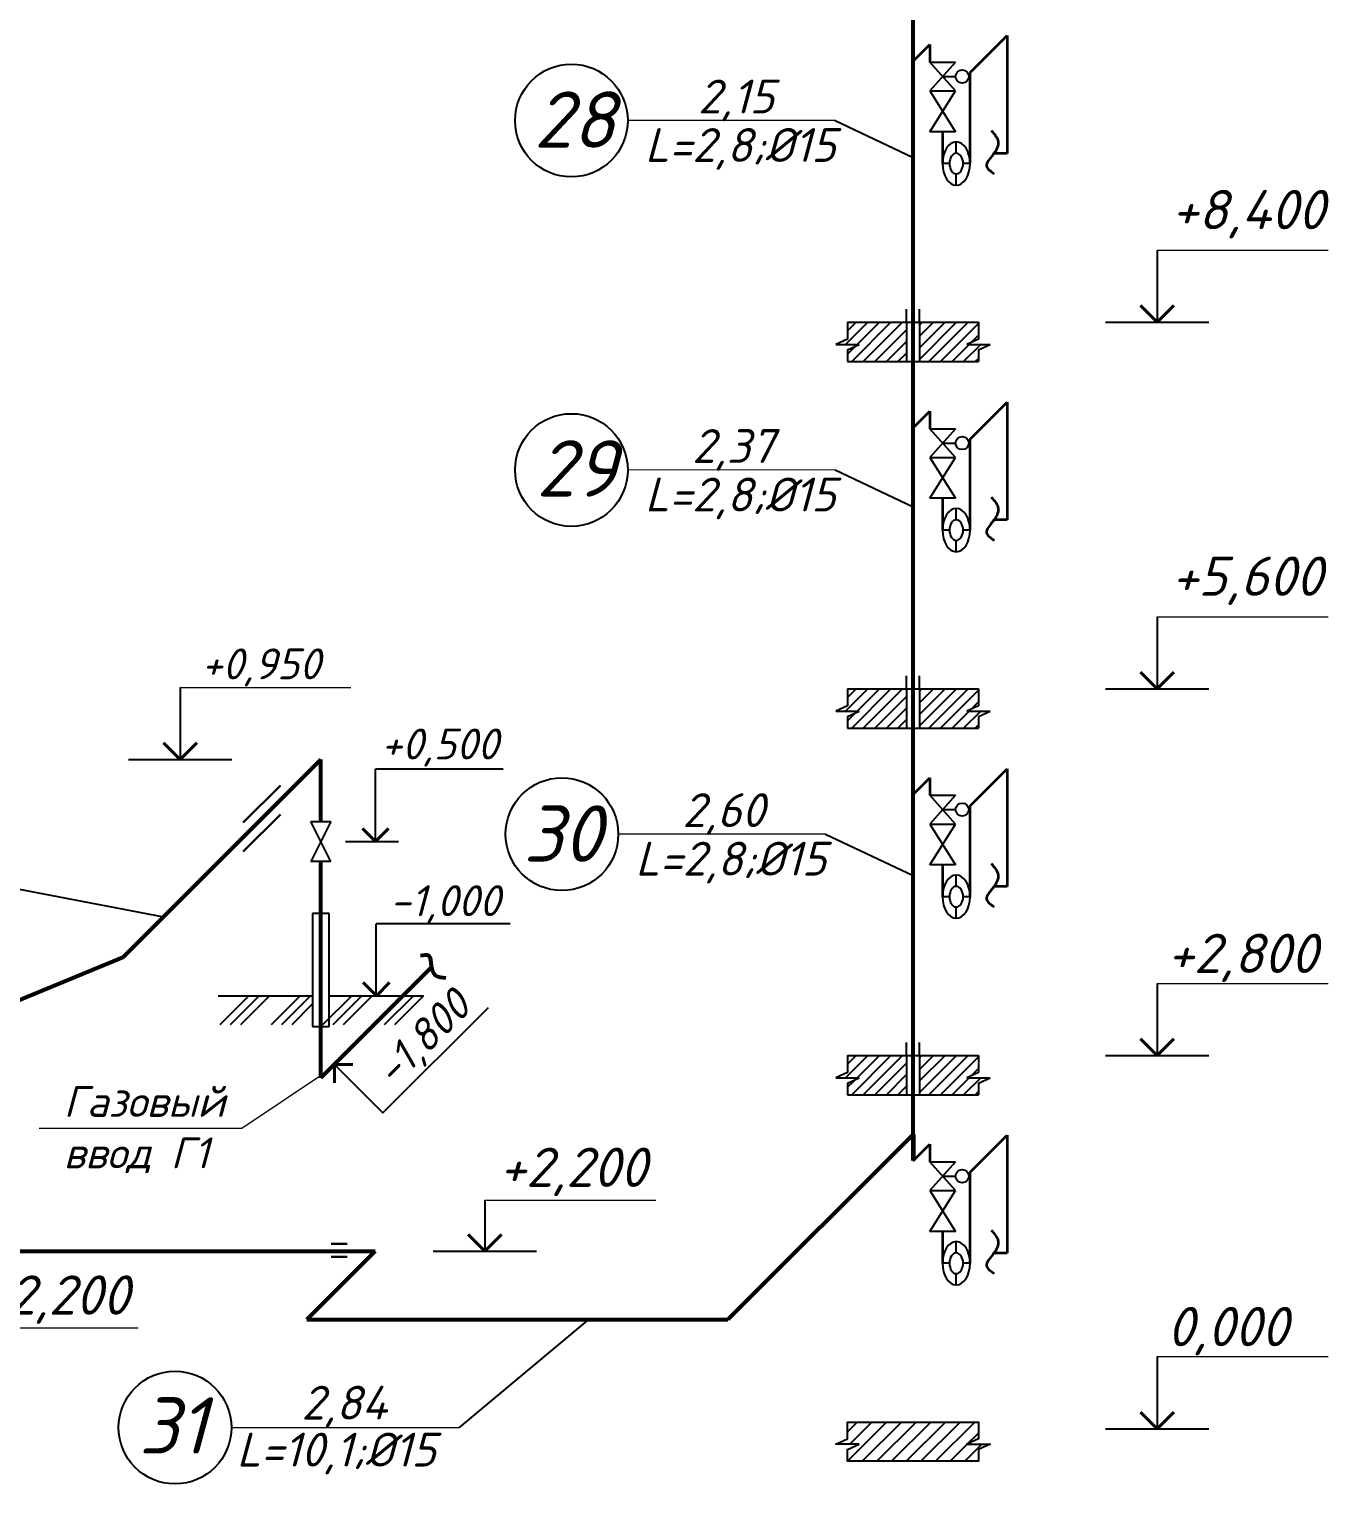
# Model space of a CAD drawing. Header units: millimetres. Extents: x -710977 to 10671, y -929782 to 89628.
# Drawn here: x 3091.2 to 3181.7, y 2399.1 to 2500.5 of the extents above; entities that cross this region are included whole.
import ezdxf

# ---------------------------------------------------------------- set-up
doc = ezdxf.new("R2010")
doc.units = ezdxf.units.MM
doc.header["$LTSCALE"] = 0.4
doc.layers.add('аксонометрия', color=84, linetype='Continuous')
doc.layers.add('кварталыИнфо', color=7, linetype='Continuous')
doc.layers.add('здания', color=7, linetype='Continuous', lineweight=25)
doc.layers.add('Надписи', color=7, linetype='Continuous', lineweight=20)
doc.styles.add('Zhenka', font='isocpeur.ttf', dxfattribs={"height": 400})
doc.styles.add('Курсив', font='isocpeui.ttf')
doc.styles.add('текстовый', font='isocpeui.ttf', dxfattribs={"height": 5})
pattern_1 = [(45, (2691.5723, 2305.4991), (-0.4030726, 0.4030726), [])]
pattern_2 = [(45, (2691.5723, 2331.03646), (-0.4030726, 0.4030726), [])]

msp = doc.modelspace()

# ---------------------------------------------------------------- hatches: boundary and pattern name
at = {"layer": 'аксонометрия', "lineweight": 25}
h = msp.add_hatch(dxfattribs=at)
h.set_pattern_fill('ANSI31', scale=4.560246, style=0)
h.set_pattern_definition([(45, (2691.5723, 2356.57383), (-0.4030726, 0.4030726), [])])
h.paths.add_polyline_path([(3152.288, 2477.309), (3152.288, 2480.045), (3148.184, 2480.045), (3148.184, 2478.867), (3147.375, 2478.495), (3148.993, 2478.495), (3148.184, 2478.123), (3148.184, 2477.309)])
h = msp.add_hatch(dxfattribs=at)
h.set_pattern_fill('ANSI31', scale=4.560246, style=0)
h.set_pattern_definition(pattern_2)
h.paths.add_polyline_path([(3158.113, 2478.495), (3156.496, 2478.495), (3157.304, 2478.867), (3157.304, 2480.045), (3153.2, 2480.045), (3153.2, 2477.309), (3157.304, 2477.309), (3157.304, 2478.123)])
h = msp.add_hatch(dxfattribs=at)
h.set_pattern_fill('ANSI31', scale=4.560246, style=0)
h.set_pattern_definition(pattern_2)
h.paths.add_polyline_path([(3152.288, 2451.772), (3152.288, 2454.508), (3148.184, 2454.508), (3148.184, 2453.33), (3147.375, 2452.958), (3148.993, 2452.958), (3148.184, 2452.585), (3148.184, 2451.772)])
h = msp.add_hatch(dxfattribs=at)
h.set_pattern_fill('ANSI31', scale=4.560246, style=0)
h.set_pattern_definition(pattern_1)
h.paths.add_polyline_path([(3158.113, 2452.958), (3156.496, 2452.958), (3157.304, 2453.33), (3157.304, 2454.508), (3153.2, 2454.508), (3153.2, 2451.772), (3157.304, 2451.772), (3157.304, 2452.585)])
h = msp.add_hatch(dxfattribs=at)
h.set_pattern_fill('ANSI31', scale=4.560246, style=0)
h.set_pattern_definition(pattern_1)
h.paths.add_polyline_path([(3152.288, 2426.235), (3152.288, 2428.971), (3148.184, 2428.971), (3148.184, 2427.793), (3147.375, 2427.42), (3148.993, 2427.42), (3148.184, 2427.048), (3148.184, 2426.235)])
h = msp.add_hatch(dxfattribs=at)
h.set_pattern_fill('ANSI31', scale=4.560246, style=0)
h.set_pattern_definition([(45, (2691.5723, 2279.9617), (-0.4030726, 0.4030726), [])])
h.paths.add_polyline_path([(3158.113, 2427.42), (3156.496, 2427.42), (3157.304, 2427.793), (3157.304, 2428.971), (3153.2, 2428.971), (3153.2, 2426.235), (3157.304, 2426.235), (3157.304, 2427.048)])
at = {"layer": 'кварталыИнфо', "ltscale": 0.12}
h = msp.add_hatch(dxfattribs=at)
h.set_pattern_fill('ANSI31', color=256, scale=0.228012)
h.set_pattern_definition([(45, (2585.0951, -1453.9107), (-0.51190217, 0.51190217), [])])
h.paths.add_polyline_path([(3148.993, 2401.883), (3147.375, 2401.883), (3148.184, 2402.255), (3148.184, 2403.433), (3157.304, 2403.433), (3157.304, 2402.255), (3156.496, 2401.883), (3158.113, 2401.883), (3157.304, 2401.51), (3157.304, 2400.697), (3148.184, 2400.697), (3148.184, 2401.51)])

# ---------------------------------------------------------------- linework, layer by layer
at = {"color": 7, "lineweight": 35}
for p, q in [((3152.744, 2498.231), (3153.905, 2499.392)), ((3153.905, 2499.392), (3153.905, 2498.173)), ((3156.719, 2497.443), (3159.298, 2500.023)), ((3159.298, 2500.023), (3159.298, 2491.814)), ((3156.719, 2491.104), (3156.719, 2497.443)), ((3154.803, 2493.321), (3154.803, 2491.104)), ((3159.298, 2491.814), (3158.386, 2491.814)), ((3156.719, 2471.906), (3159.298, 2474.485)), ((3159.298, 2474.485), (3159.298, 2466.277)), ((3152.744, 2472.694), (3153.905, 2473.855)), ((3153.905, 2473.855), (3153.905, 2472.635)), ((3156.719, 2465.567), (3156.719, 2471.906)), ((3154.803, 2467.783), (3154.803, 2465.567)), ((3159.298, 2466.277), (3158.386, 2466.277)), ((3156.719, 2446.368), (3159.298, 2448.948)), ((3159.298, 2448.948), (3159.298, 2440.74)), ((3152.744, 2447.157), (3153.905, 2448.318)), ((3153.905, 2448.318), (3153.905, 2447.098)), ((3156.719, 2440.03), (3156.719, 2446.368)), ((3154.803, 2442.246), (3154.803, 2440.03)), ((3159.298, 2440.74), (3158.386, 2440.74)), ((3156.719, 2420.831), (3159.298, 2423.411)), ((3159.298, 2423.411), (3159.298, 2415.202)), ((3152.744, 2421.619), (3153.905, 2422.78)), ((3153.905, 2422.78), (3153.905, 2421.561)), ((3156.719, 2414.492), (3156.719, 2420.831)), ((3154.803, 2416.709), (3154.803, 2414.492)), ((3159.298, 2415.202), (3158.386, 2415.202))]:
    msp.add_line(p, q, dxfattribs=at)
at = {"color": 7, "lineweight": 20}
for p, q in [((3147.312, 2494.106), (3132.867, 2494.102)), ((3147.312, 2494.106), (3132.867, 2494.102)), ((3169.761, 2485.065), (3181.665, 2485.065)), ((3147.312, 2469.757), (3132.867, 2469.753)), ((3147.312, 2469.757), (3132.867, 2469.753)), ((3169.761, 2459.528), (3181.665, 2459.528)), ((3101.675, 2454.606), (3113.58, 2454.606)), ((3146.651, 2444.389), (3132.206, 2444.385)), ((3146.651, 2444.389), (3132.206, 2444.385)), ((3169.761, 2433.99), (3181.665, 2433.99)), ((3105.988, 2423.898), (3112.079, 2428.001)), ((3091.857, 2423.898), (3105.988, 2423.898)), ((3122.914, 2418.894), (3134.818, 2418.894)), ((3086.852, 2409.994), (3098.757, 2409.994)), ((3169.761, 2407.988), (3181.665, 2407.988)), ((3105.246, 2403.047), (3121.142, 2403.043)), ((3105.246, 2403.047), (3121.142, 2403.043))]:
    msp.add_line(p, q, dxfattribs=at)
at = {"color": 7, "lineweight": 25}
for p, q in [((3169.761, 2485.065), (3169.761, 2480.045)), ((3166.164, 2480.045), (3173.358, 2480.045)), ((3169.761, 2459.528), (3169.761, 2454.508)), ((3101.675, 2454.606), (3101.675, 2449.586)), ((3166.164, 2454.508), (3173.358, 2454.508)), ((3098.078, 2449.586), (3105.273, 2449.586)), ((3124.189, 2448.917), (3115.285, 2448.917)), ((3115.285, 2443.877), (3115.285, 2448.917)), ((3113.203, 2443.877), (3116.892, 2443.877)), ((3124.683, 2438.136), (3115.335, 2438.136)), ((3115.335, 2433.134), (3115.335, 2438.136)), ((3169.761, 2433.99), (3169.761, 2428.971)), ((3115.796, 2424.978), (3123.172, 2432.315)), ((3166.164, 2428.971), (3173.358, 2428.971)), ((3112.425, 2428.348), (3115.797, 2424.979)), ((3122.914, 2418.894), (3122.914, 2415.339)), ((3119.317, 2415.339), (3126.511, 2415.339)), ((3169.761, 2407.988), (3169.761, 2402.968)), ((3166.164, 2402.968), (3173.358, 2402.968))]:
    msp.add_line(p, q, dxfattribs=at)
at = {"lineweight": 30}
for p, q in [((3106.079, 2445.196), (3108.662, 2447.779)), ((3108.662, 2445.753), (3106.079, 2443.17)), ((3112.193, 2415.844), (3113.324, 2415.844)), ((3113.324, 2414.932), (3112.193, 2414.932))]:
    msp.add_line(p, q, dxfattribs=at)
at = {"ltscale": 100}
for p, q in [((3112.055, 2438.863), (3110.909, 2438.863)), ((3110.909, 2438.863), (3110.909, 2430.985)), ((3112.055, 2430.985), (3112.055, 2438.863)), ((3110.909, 2430.985), (3112.055, 2430.985))]:
    msp.add_line(p, q, dxfattribs=at)
for p, q in [((3104.32, 2433.134), (3110.909, 2433.134)), ((3106.469, 2433.134), (3104.443, 2431.108)), ((3107.185, 2433.134), (3105.159, 2431.108)), ((3107.901, 2433.134), (3105.875, 2431.108)), ((3110.05, 2433.134), (3108.024, 2431.108)), ((3110.766, 2433.134), (3108.74, 2431.108)), ((3110.909, 2432.561), (3109.456, 2431.108)), ((3113.631, 2433.134), (3111.605, 2431.108)), ((3112.055, 2433.134), (3118.644, 2433.134)), ((3114.347, 2433.134), (3112.321, 2431.108)), ((3115.063, 2433.134), (3113.037, 2431.108)), ((3117.212, 2433.134), (3115.186, 2431.108)), ((3117.928, 2433.134), (3115.902, 2431.108)), ((3118.644, 2433.134), (3116.618, 2431.108))]:
    msp.add_line(p, q)
at = {"color": 7, "lineweight": 25}
for centre in [(3128.941, 2494.102), (3128.941, 2469.753), (3128.28, 2444.385), (3101.32, 2403.047)]:
    msp.add_circle(centre, 3.926, dxfattribs=at)
at = {"color": 7, "lineweight": 35}
for points in [[(3158.199, 2493.411), (3158.679, 2492.613), (3158.325, 2491.732), (3157.87, 2490.926), (3158.397, 2490.398)], [(3158.199, 2467.874), (3158.679, 2467.076), (3158.325, 2466.195), (3157.87, 2465.388), (3158.397, 2464.861)], [(3158.199, 2442.337), (3158.679, 2441.538), (3158.325, 2440.658), (3157.87, 2439.851), (3158.397, 2439.324)], [(3158.199, 2416.799), (3158.679, 2416.001), (3158.325, 2415.12), (3157.87, 2414.314), (3158.397, 2413.786)]]:
    msp.add_spline(points, degree=3, dxfattribs=at)
at = {"layer": 'аксонометрия', "color": 7, "lineweight": 53}
for p, q in [((3152.744, 2421.647), (3152.744, 2625.946)), ((3152.744, 2423.471), (3152.744, 2425.417))]:
    msp.add_line(p, q, dxfattribs=at)
at = {"layer": 'аксонометрия', "color": 7, "lineweight": 25}
for p, q in [((3154.803, 2497.17), (3155.715, 2497.17)), ((3155.761, 2491.821), (3155.761, 2492.612)), ((3155.286, 2491.104), (3154.803, 2491.104)), ((3155.761, 2489.597), (3155.761, 2490.388)), ((3156.719, 2491.104), (3156.236, 2491.104)), ((3152.288, 2480.045), (3152.288, 2480.957)), ((3153.2, 2480.045), (3153.2, 2480.957)), ((3148.184, 2480.045), (3157.304, 2480.045)), ((3148.184, 2480.045), (3148.184, 2478.867)), ((3152.288, 2480.045), (3152.288, 2477.309)), ((3153.2, 2480.045), (3153.2, 2477.309)), ((3157.304, 2480.045), (3157.304, 2478.867)), ((3148.184, 2478.867), (3147.375, 2478.495)), ((3147.375, 2478.495), (3148.993, 2478.495)), ((3148.184, 2478.123), (3148.993, 2478.495)), ((3148.184, 2478.123), (3148.184, 2477.309)), ((3157.304, 2478.867), (3156.496, 2478.495)), ((3156.496, 2478.495), (3158.113, 2478.495)), ((3157.304, 2478.123), (3158.113, 2478.495)), ((3157.304, 2478.123), (3157.304, 2477.309)), ((3148.184, 2477.309), (3157.304, 2477.309)), ((3152.744, 2477.309), (3152.744, 2472.749)), ((3154.803, 2471.632), (3155.715, 2471.632)), ((3155.761, 2466.284), (3155.761, 2467.074)), ((3155.286, 2465.567), (3154.803, 2465.567)), ((3156.719, 2465.567), (3156.236, 2465.567)), ((3155.761, 2464.06), (3155.761, 2464.851)), ((3152.288, 2454.508), (3152.288, 2455.42)), ((3153.2, 2454.508), (3153.2, 2455.42)), ((3148.184, 2454.508), (3157.304, 2454.508)), ((3148.184, 2454.508), (3148.184, 2453.33)), ((3152.288, 2454.508), (3152.288, 2451.772)), ((3153.2, 2454.508), (3153.2, 2451.772)), ((3157.304, 2454.508), (3157.304, 2453.33)), ((3148.184, 2453.33), (3147.375, 2452.958)), ((3147.375, 2452.958), (3148.993, 2452.958)), ((3148.184, 2452.585), (3148.993, 2452.958)), ((3157.304, 2453.33), (3156.496, 2452.958)), ((3156.496, 2452.958), (3158.113, 2452.958)), ((3157.304, 2452.585), (3158.113, 2452.958)), ((3148.184, 2452.585), (3148.184, 2451.772)), ((3148.184, 2451.772), (3157.304, 2451.772)), ((3157.304, 2452.585), (3157.304, 2451.772)), ((3154.803, 2446.095), (3155.715, 2446.095)), ((3112.177, 2442.487), (3110.787, 2445.266)), ((3110.787, 2445.266), (3112.177, 2445.266)), ((3112.177, 2445.266), (3110.787, 2442.487)), ((3112.177, 2442.487), (3110.787, 2442.487)), ((3155.761, 2440.746), (3155.761, 2441.537)), ((3155.286, 2440.03), (3154.803, 2440.03)), ((3156.719, 2440.03), (3156.236, 2440.03)), ((3155.761, 2438.522), (3155.761, 2439.313)), ((3152.288, 2428.971), (3152.288, 2429.883)), ((3153.2, 2428.971), (3153.2, 2429.883)), ((3148.184, 2428.971), (3157.304, 2428.971)), ((3148.184, 2428.971), (3148.184, 2427.793)), ((3152.288, 2428.971), (3152.288, 2426.235)), ((3153.2, 2428.971), (3153.2, 2426.235)), ((3157.304, 2428.971), (3157.304, 2427.793)), ((3148.184, 2427.793), (3147.375, 2427.42)), ((3147.375, 2427.42), (3148.993, 2427.42)), ((3148.184, 2427.048), (3148.993, 2427.42)), ((3157.304, 2427.793), (3156.496, 2427.42)), ((3156.496, 2427.42), (3158.113, 2427.42)), ((3157.304, 2427.048), (3158.113, 2427.42)), ((3148.184, 2427.048), (3148.184, 2426.235)), ((3157.304, 2427.048), (3157.304, 2426.235)), ((3154.803, 2420.557), (3155.715, 2420.557)), ((3155.761, 2415.209), (3155.761, 2416)), ((3155.286, 2414.492), (3154.803, 2414.492)), ((3156.719, 2414.492), (3156.236, 2414.492)), ((3155.761, 2412.985), (3155.761, 2413.776))]:
    msp.add_line(p, q, dxfattribs=at)
at = {"layer": 'аксонометрия'}
msp.add_line((3148.184, 2426.235), (3157.304, 2426.235), dxfattribs=at)
at = {"layer": 'аксонометрия', "color": 7, "lineweight": 60}
msp.add_line((3152.744, 2423.471), (3152.744, 2421.647), dxfattribs=at)
at = {"layer": 'аксонометрия', "color": 7, "lineweight": 25}
msp.add_lwpolyline([(3148.993, 2401.883), (3147.375, 2401.883), (3148.184, 2402.255), (3148.184, 2403.433), (3157.304, 2403.433), (3157.304, 2402.255), (3156.496, 2401.883), (3158.113, 2401.883), (3157.304, 2401.51), (3157.304, 2400.697), (3148.184, 2400.697), (3148.184, 2401.51)], close=True, dxfattribs=at)
for centre in [(3156.171, 2497.17), (3156.171, 2471.632), (3156.171, 2446.095), (3156.171, 2420.557)]:
    msp.add_circle(centre, 0.456, dxfattribs=at)
at = {"layer": 'аксонометрия', "color": 7, "lineweight": 25, "extrusion": (0, 0, -1)}
for centre, major_axis, ratio in [((3155.761, 2491.104), (0, -1.507), 0.6353435), ((3155.761, 2491.104), (0, -0.717), 0.6634455), ((3155.761, 2465.567), (0, -1.507), 0.6353435), ((3155.761, 2465.567), (0, -0.717), 0.6634455), ((3155.761, 2440.03), (0, -1.507), 0.6353435), ((3155.761, 2440.03), (0, -0.717), 0.6634455), ((3155.761, 2414.492), (0, -1.507), 0.6353435), ((3155.761, 2414.492), (0, -0.717), 0.6634455)]:
    msp.add_ellipse(centre, major_axis=major_axis, ratio=ratio, dxfattribs=at)
at = {"layer": 'кварталыИнфо', "ltscale": 0.12}
for p, q in [((3153.905, 2498.173), (3155.702, 2498.173)), ((3155.702, 2496.166), (3153.905, 2498.173)), ((3155.702, 2498.173), (3153.905, 2496.166)), ((3153.905, 2496.166), (3155.702, 2496.166)), ((3153.905, 2493.321), (3155.702, 2496.166)), ((3153.905, 2496.166), (3155.702, 2493.321)), ((3147.312, 2494.106), (3152.744, 2491.533)), ((3155.702, 2493.321), (3153.905, 2493.321)), ((3153.905, 2472.635), (3155.702, 2472.635)), ((3155.702, 2470.629), (3153.905, 2472.635)), ((3155.702, 2472.635), (3153.905, 2470.629)), ((3153.905, 2470.629), (3155.702, 2470.629)), ((3153.905, 2467.783), (3155.702, 2470.629)), ((3153.905, 2470.629), (3155.702, 2467.783)), ((3147.312, 2469.757), (3152.744, 2467.185)), ((3155.702, 2467.783), (3153.905, 2467.783)), ((3153.905, 2447.098), (3155.702, 2447.098)), ((3155.702, 2445.092), (3153.905, 2447.098)), ((3155.702, 2447.098), (3153.905, 2445.092)), ((3153.905, 2445.092), (3155.702, 2445.092)), ((3153.905, 2442.246), (3155.702, 2445.092)), ((3153.905, 2445.092), (3155.702, 2442.246)), ((3146.651, 2444.389), (3152.744, 2441.503)), ((3155.702, 2442.246), (3153.905, 2442.246)), ((3090.344, 2440.586), (3100.523, 2438.627)), ((3153.905, 2421.561), (3155.702, 2421.561)), ((3155.702, 2419.554), (3153.905, 2421.561)), ((3155.702, 2421.561), (3153.905, 2419.554)), ((3153.905, 2419.554), (3155.702, 2419.554)), ((3153.905, 2416.709), (3155.702, 2419.554)), ((3153.905, 2419.554), (3155.702, 2416.709)), ((3155.702, 2416.709), (3153.905, 2416.709)), ((3121.142, 2403.043), (3130.153, 2410.573))]:
    msp.add_line(p, q, dxfattribs=at)
at = {"layer": 'Надписи', "color": 7, "linetype": 'ByBlock', "lineweight": 40, "ltscale": 0.2}
for p, q in [((3169.761, 2480.045), (3168.6, 2481.206)), ((3169.761, 2480.045), (3170.922, 2481.206)), ((3169.761, 2454.508), (3168.6, 2455.669)), ((3169.761, 2454.508), (3170.922, 2455.669)), ((3101.675, 2449.586), (3100.515, 2450.747)), ((3101.675, 2449.586), (3102.836, 2450.747)), ((3115.285, 2443.877), (3114.374, 2444.788)), ((3115.285, 2443.877), (3116.197, 2444.788)), ((3115.35, 2433.134), (3114.438, 2434.045)), ((3115.35, 2433.134), (3116.261, 2434.045)), ((3169.761, 2428.971), (3168.6, 2430.132)), ((3169.761, 2428.971), (3170.922, 2430.132)), ((3112.425, 2428.348), (3112.426, 2427.058)), ((3112.425, 2428.348), (3113.715, 2428.348)), ((3122.914, 2415.339), (3121.753, 2416.499)), ((3122.914, 2415.339), (3124.075, 2416.499)), ((3169.761, 2402.968), (3168.6, 2404.129)), ((3169.761, 2402.968), (3170.922, 2404.129))]:
    msp.add_line(p, q, dxfattribs=at)
at = {"layer": 'Надписи', "color": 7, "linetype": 'ByBlock', "lineweight": 53, "ltscale": 0.2}
for p, q in [((3103.361, 2441.465), (3111.482, 2449.586)), ((3103.361, 2441.465), (3097.686, 2435.79)), ((3097.686, 2435.79), (3065.381, 2422.497)), ((3111.482, 2427.404), (3119.211, 2435.133)), ((3139.846, 2410.573), (3152.744, 2423.471)), ((3083.541, 2415.339), (3115.262, 2415.339)), ((3115.262, 2415.339), (3110.496, 2410.573)), ((3110.496, 2410.573), (3139.846, 2410.573))]:
    msp.add_line(p, q, dxfattribs=at)
at = {"layer": 'Надписи', "linetype": 'ByBlock', "lineweight": 53, "ltscale": 0.2}
for p, q in [((3111.482, 2445.266), (3111.482, 2449.586)), ((3111.482, 2427.404), (3111.482, 2442.487))]:
    msp.add_line(p, q, dxfattribs=at)
at = {"layer": 'Надписи', "color": 7, "linetype": 'ByBlock', "lineweight": 53, "ltscale": 0.2}
msp.add_spline([(3120.201, 2434.35), (3119.492, 2434.527), (3119.199, 2435.212), (3119.004, 2435.913), (3118.418, 2435.913)], degree=3, dxfattribs=at)

# ---------------------------------------------------------------- texts
at = {"color": 7, "lineweight": 25, "char_height": 3.9263, "style": 'текстовый'}
for s, insert, attachment_point in [('{\\fISOCPEUR|b0|i1|c204|p34;28}', (3131.968, 2496.131), 3), ('{\\fISOCPEUR|b0|i1|c204|p34;29}', (3132.07, 2471.831), 3), ('{\\fISOCPEUR|b0|i1|c204|p34;30}', (3131.038, 2446.392), 3), ('{\\fISOCPEUR|b0|i1|c204|p34;31}', (3098.797, 2405.155), 1)]:
    msp.add_mtext(s, dxfattribs=dict(at, insert=insert, attachment_point=attachment_point))
at = {"color": 7, "lineweight": 20, "attachment_point": 1}
for s, insert, char_height, width, style in [('{\\fISOCPEUR|b0|i1|c0|p34;+8,400}', (3170.756, 2489.266), 2.73615, 13.63061, 'текстовый'), ('{\\fISOCPEUR|b0|i1|c0|p34;+5,600}', (3170.756, 2463.729), 2.73615, 13.63061, 'текстовый'), ('{\\fISOCPEUR|b0|i1|c0|p34;+2,800}', (3170.447, 2437.452), 2.73615, 13.63061, 'текстовый'), ('Газовый \\Pввод Г1', (3093.559, 2426.838), 2.1486, 39.65592, 'Курсив'), ('+2,{\\fISOCPEUR|b0|i1|c204|p34;2}00', (3123.909, 2422.549), 2.73615, 13.63061, 'текстовый'), ('+2,{\\fISOCPEUR|b0|i1|c204|p34;2}00', (3087.848, 2413.649), 2.73615, 13.63061, 'текстовый'), ('{\\fISOCPEUR|b0|i1|c204|p34;0\\fISOCPEUR|b0|i1|c0|p34;,\\fISOCPEUR|b0|i1|c204|p34;0\\fISOCPEUR|b0|i1|c0|p34;00}', (3170.447, 2411.449), 2.736147, 13.63061, 'текстовый')]:
    msp.add_mtext(s, dxfattribs=dict(at, insert=insert, char_height=char_height, width=width, style=style))
at = {"color": 7, "lineweight": 25, "char_height": 2.14859, "width": 9.41331, "attachment_point": 3, "style": 'Zhenka'}
for s, insert in [('{\\fISOCPEUR|b0|i1|c204|p34;+0,950}', (3111.449, 2457.324)), ('{\\fISOCPEUR|b0|i1|c204|p34;+0,500}', (3123.852, 2451.744)), ('{\\fISOCPEUR|b0|i1|c204|p34;-1,000}', (3123.976, 2440.826))]:
    msp.add_mtext(s, dxfattribs=dict(at, insert=insert))
at = {"color": 7, "lineweight": 25, "insert": (3115.003, 2428.168), "char_height": 2.1486, "width": 9.41331, "attachment_point": 1, "rotation": 45, "style": 'Курсив'}
msp.add_mtext('-1,800', dxfattribs=at)
at = {"layer": 'здания', "color": 7, "lineweight": 20, "char_height": 2.35578, "width": 17.1857, "style": 'текстовый'}
for s, insert, attachment_point in [('{\\fISOCPEUR|b0|i1|c204|p34;2},{\\fISOCPEUR|b0|i1|c204|p34;15}', (3143.071, 2496.954), 3), ('L={\\fISOCPEUR|b0|i1|c204|p34;2},{\\fISOCPEUR|b0|i1|c204|p34;8};%%C15', (3147.366, 2493.575), 3), ('{\\fISOCPEUR|b0|i1|c204|p34;2},{\\fISOCPEUR|b0|i1|c204|p34;37}', (3143.071, 2472.606), 3), ('L={\\fISOCPEUR|b0|i1|c204|p34;2},{\\fISOCPEUR|b0|i1|c204|p34;8};%%C15', (3147.366, 2469.227), 3), ('{\\fISOCPEUR|b0|i1|c204|p34;2},{\\fISOCPEUR|b0|i1|c204|p34;60}', (3142.409, 2447.238), 3), ('L={\\fISOCPEUR|b0|i1|c204|p34;2},{\\fISOCPEUR|b0|i1|c204|p34;8};%%C15', (3146.705, 2443.858), 3), ('{\\fISOCPEUR|b0|i1|c204|p34;2},{\\fISOCPEUR|b0|i1|c204|p34;84}', (3110.13, 2405.959), 1), ('L={\\fISOCPEUR|b0|i1|c204|p34;10},{\\fISOCPEUR|b0|i1|c204|p34;1};%%C15', (3105.616, 2402.687), 1)]:
    msp.add_mtext(s, dxfattribs=dict(at, insert=insert, attachment_point=attachment_point))

doc.saveas('drawing.dxf')
